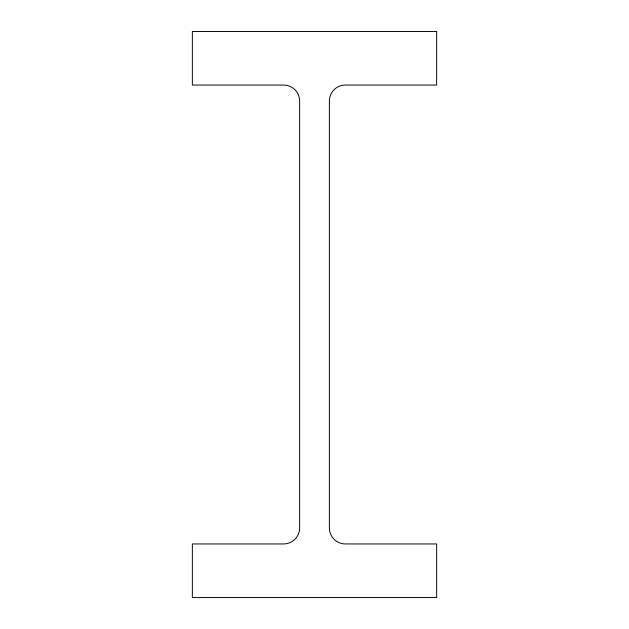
<?xml version="1.0" encoding="UTF-8"?>
<svg xmlns="http://www.w3.org/2000/svg" width="629" height="629" viewBox="0 0 629 629"><rect width="100%" height="100%" fill="white"/><g stroke="black" fill="none" stroke-linecap="round" stroke-linejoin="round"><path stroke-width="0.94" d="M436.644 31.45L192.356 31.45L192.356 85.049L283.648 85.049A15.977 15.977 0 0 1 299.624 101.025L299.624 527.975A15.977 15.977 0 0 1 283.648 543.951L192.356 543.951L192.356 597.55L436.644 597.55L436.644 543.951L345.352 543.951A15.977 15.977 0 0 1 329.376 527.975L329.376 101.025A15.977 15.977 0 0 1 345.352 85.049L436.644 85.049L436.644 31.45"/></g></svg>
